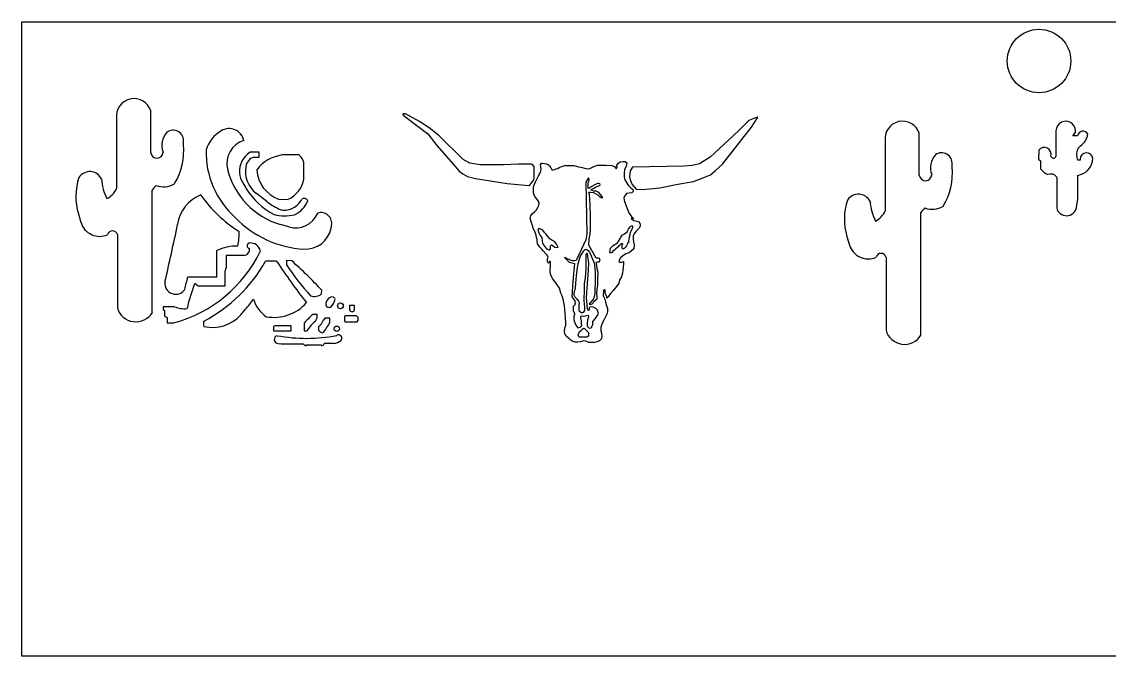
# Model space of a CAD drawing. Header units: metres. Extents: x 19 to 127, y -3 to 12.
# Drawn here: x 19.45 to 46.01, y -3.36 to 12.14 of the extents above; entities that cross this region are included whole.
import ezdxf

# ---------------------------------------------------------------- set-up
doc = ezdxf.new("R2010")
doc.units = ezdxf.units.M

msp = doc.modelspace()

# ---------------------------------------------------------------- linework, layer by layer
at = {"layer": '1', "color": 15, "linetype": 'CONTINUOUS'}
for p, q in [((28.765, 9.879), (28.769, 9.885)), ((28.769, 9.854), (28.765, 9.86)), ((28.769, 9.885), (28.774, 9.887)), ((28.808, 9.887), (28.82, 9.884)), ((37.418, 9.809), (37.415, 9.809)), ((37.422, 9.806), (37.418, 9.809)), ((37.423, 9.804), (37.422, 9.806)), ((37.422, 9.786), (37.424, 9.792)), ((37.424, 9.792), (37.423, 9.804)), ((31.937, 8.641), (31.904, 8.661)), ((31.955, 8.275), (31.967, 8.319)), ((31.838, 8.138), (31.863, 8.148)), ((33.266, 6.465), (33.257, 6.472)), ((33.663, 5.575), (33.67, 5.586)), ((33.7, 5.579), (33.691, 5.586)), ((32.917, 5.17), (32.928, 5.193)), ((32.955, 5.214), (32.964, 5.228)), ((32.964, 5.228), (32.968, 5.264))]:
    msp.add_line(p, q, dxfattribs=at)
at = {"layer": '1', "color": 7, "linetype": 'CONTINUOUS'}
for p, q in [((28.765, 9.879), (28.765, 9.86)), ((28.769, 9.854), (29.165, 9.552)), ((28.808, 9.887), (28.774, 9.887)), ((29.162, 9.704), (28.82, 9.884)), ((29.398, 9.545), (29.162, 9.704)), ((36.562, 8.66), (37.275, 9.561)), ((37.208, 9.722), (36.953, 9.474)), ((37.415, 9.809), (37.208, 9.722)), ((37.275, 9.561), (37.422, 9.786)), ((29.165, 9.552), (29.369, 9.396)), ((29.369, 9.396), (29.591, 9.11)), ((29.641, 9.362), (29.398, 9.545)), ((30.234, 8.775), (29.641, 9.362)), ((36.953, 9.474), (36.268, 8.826)), ((29.591, 9.11), (29.942, 8.711)), ((30.398, 8.686), (30.234, 8.775)), ((36.202, 8.788), (36.093, 8.724)), ((36.268, 8.826), (36.202, 8.788)), ((29.942, 8.711), (30.138, 8.483)), ((30.646, 8.64), (30.398, 8.686)), ((31.215, 8.64), (30.646, 8.64)), ((31.58, 8.661), (31.215, 8.64)), ((31.904, 8.661), (31.58, 8.661)), ((31.967, 8.59), (31.937, 8.641)), ((31.967, 8.459), (31.967, 8.59)), ((32.124, 8.639), (32.145, 8.679)), ((32.128, 8.59), (32.124, 8.639)), ((32.133, 8.537), (32.128, 8.59)), ((32.131, 8.49), (32.133, 8.537)), ((32.145, 8.679), (32.169, 8.68)), ((32.169, 8.68), (32.219, 8.677)), ((32.219, 8.677), (32.266, 8.667)), ((32.266, 8.667), (32.301, 8.653)), ((32.301, 8.653), (32.342, 8.623)), ((32.342, 8.623), (32.375, 8.57)), ((32.375, 8.57), (32.396, 8.516)), ((32.396, 8.516), (32.422, 8.516)), ((32.422, 8.516), (32.47, 8.526)), ((32.47, 8.526), (32.5, 8.544)), ((32.5, 8.544), (32.545, 8.556)), ((32.545, 8.556), (32.58, 8.573)), ((32.58, 8.573), (32.621, 8.594)), ((32.621, 8.594), (32.666, 8.611)), ((32.666, 8.611), (32.712, 8.622)), ((32.712, 8.622), (32.761, 8.622)), ((32.761, 8.622), (32.812, 8.625)), ((32.812, 8.625), (32.885, 8.624)), ((32.885, 8.624), (32.933, 8.623)), ((32.933, 8.623), (32.995, 8.613)), ((32.995, 8.613), (33.057, 8.595)), ((33.057, 8.595), (33.104, 8.588)), ((33.104, 8.588), (33.226, 8.556)), ((33.226, 8.556), (33.29, 8.547)), ((33.29, 8.547), (33.323, 8.556)), ((33.323, 8.556), (33.371, 8.574)), ((33.371, 8.574), (33.422, 8.597)), ((33.422, 8.597), (33.512, 8.632)), ((33.512, 8.632), (33.563, 8.635)), ((33.563, 8.635), (33.724, 8.631)), ((33.724, 8.631), (33.864, 8.624)), ((33.864, 8.624), (33.928, 8.597)), ((33.928, 8.597), (33.968, 8.543)), ((33.968, 8.543), (33.993, 8.577)), ((33.987, 8.636), (34.024, 8.68)), ((33.993, 8.577), (33.987, 8.636)), ((34.024, 8.68), (34.068, 8.714)), ((34.068, 8.714), (34.13, 8.724)), ((34.13, 8.724), (34.186, 8.724)), ((34.174, 8.518), (34.164, 8.434)), ((34.211, 8.605), (34.174, 8.518)), ((34.186, 8.724), (34.233, 8.692)), ((34.233, 8.692), (34.211, 8.605)), ((34.364, 8.581), (34.314, 8.492)), ((35.621, 8.61), (34.364, 8.581)), ((35.822, 8.627), (35.621, 8.61)), ((36, 8.67), (35.822, 8.627)), ((36.093, 8.724), (36, 8.67)), ((36.271, 8.397), (36.391, 8.505)), ((36.391, 8.505), (36.562, 8.66)), ((30.138, 8.483), (30.22, 8.42)), ((30.22, 8.42), (30.341, 8.353)), ((30.341, 8.353), (30.533, 8.304)), ((30.533, 8.304), (30.797, 8.264)), ((30.797, 8.264), (31.31, 8.187)), ((31.863, 8.148), (31.955, 8.275)), ((31.967, 8.319), (31.967, 8.459)), ((31.999, 8.225), (32.027, 8.278)), ((32.027, 8.278), (32.046, 8.322)), ((32.046, 8.322), (32.068, 8.369)), ((32.068, 8.369), (32.097, 8.417)), ((32.097, 8.417), (32.131, 8.49)), ((33.287, 8.317), (33.231, 8.222)), ((33.299, 8.304), (33.287, 8.317)), ((33.292, 8.218), (33.299, 8.238)), ((33.309, 8.281), (33.299, 8.304)), ((33.299, 8.238), (33.309, 8.281)), ((34.164, 8.434), (34.161, 8.347)), ((34.161, 8.347), (34.177, 8.278)), ((34.177, 8.278), (34.217, 8.206)), ((34.314, 8.492), (34.296, 8.35)), ((34.296, 8.35), (34.314, 8.272)), ((34.314, 8.272), (34.362, 8.158)), ((35.474, 8.166), (35.86, 8.238)), ((35.86, 8.238), (36.146, 8.349)), ((36.146, 8.349), (36.271, 8.397)), ((31.31, 8.187), (31.838, 8.138)), ((31.949, 8.043), (31.953, 8.086)), ((31.949, 7.992), (31.949, 8.043)), ((31.951, 7.953), (31.949, 7.992)), ((31.953, 8.086), (31.959, 8.126)), ((31.959, 8.126), (31.976, 8.171)), ((31.976, 8.171), (31.999, 8.225)), ((33.231, 8.222), (33.249, 6.958)), ((33.285, 8.136), (33.286, 8.205)), ((33.285, 8.098), (33.285, 8.136)), ((33.285, 8.072), (33.285, 8.098)), ((33.297, 8.06), (33.285, 8.072)), ((33.286, 8.205), (33.292, 8.218)), ((33.324, 8.077), (33.297, 8.06)), ((33.301, 7.97), (33.339, 7.972)), ((33.315, 7.925), (33.301, 7.97)), ((33.377, 8.11), (33.324, 8.077)), ((33.339, 7.972), (33.411, 7.965)), ((33.358, 8.024), (33.36, 8.037)), ((33.382, 8.017), (33.358, 8.024)), ((33.36, 8.037), (33.394, 8.053)), ((33.435, 8.143), (33.377, 8.11)), ((33.427, 8.001), (33.382, 8.017)), ((33.394, 8.053), (33.425, 8.068)), ((33.425, 8.068), (33.461, 8.092)), ((33.48, 8.001), (33.427, 8.001)), ((33.479, 8.167), (33.435, 8.143)), ((33.461, 8.092), (33.52, 8.117)), ((33.516, 8.186), (33.479, 8.167)), ((33.542, 7.963), (33.48, 8.001)), ((33.549, 8.187), (33.516, 8.186)), ((33.52, 8.117), (33.567, 8.138)), ((33.569, 8.179), (33.549, 8.187)), ((33.567, 8.138), (33.58, 8.159)), ((33.58, 8.159), (33.569, 8.179)), ((34.217, 8.206), (34.261, 8.144)), ((34.261, 8.144), (34.317, 8.091)), ((34.317, 8.091), (34.377, 8.038)), ((34.383, 7.991), (34.352, 7.954)), ((34.362, 8.158), (34.458, 8.044)), ((34.377, 8.038), (34.383, 7.991)), ((34.458, 8.044), (34.623, 8.036)), ((34.623, 8.036), (35.031, 8.082)), ((35.031, 8.082), (35.474, 8.166)), ((31.984, 7.864), (31.951, 7.953)), ((32.034, 7.814), (31.984, 7.864)), ((32.067, 7.761), (32.034, 7.814)), ((32.085, 7.719), (32.067, 7.761)), ((32.077, 7.651), (32.085, 7.719)), ((33.325, 7.791), (33.315, 7.925)), ((33.332, 7.67), (33.325, 7.791)), ((33.411, 7.965), (33.47, 7.932)), ((33.47, 7.932), (33.52, 7.908)), ((33.52, 7.908), (33.561, 7.872)), ((33.587, 7.915), (33.542, 7.963)), ((33.561, 7.872), (33.604, 7.844)), ((33.62, 7.877), (33.587, 7.915)), ((33.604, 7.844), (33.644, 7.844)), ((33.644, 7.844), (33.62, 7.877)), ((34.171, 7.876), (34.158, 7.829)), ((34.158, 7.829), (34.171, 7.749)), ((34.221, 7.941), (34.171, 7.876)), ((34.171, 7.749), (34.21, 7.639)), ((34.28, 7.951), (34.221, 7.941)), ((34.221, 7.941), (34.221, 7.941)), ((34.352, 7.954), (34.28, 7.951)), ((31.881, 7.397), (31.924, 7.452)), ((31.924, 7.452), (31.982, 7.498)), ((31.982, 7.498), (32.027, 7.545)), ((32.027, 7.545), (32.052, 7.596)), ((32.052, 7.596), (32.077, 7.651)), ((33.342, 7.368), (33.332, 7.67)), ((34.21, 7.639), (34.257, 7.534)), ((34.257, 7.534), (34.286, 7.451)), ((34.286, 7.451), (34.34, 7.381)), ((31.869, 7.329), (31.881, 7.397)), ((31.891, 7.259), (31.869, 7.329)), ((31.952, 7.066), (31.891, 7.259)), ((33.342, 7.268), (33.342, 7.368)), ((33.345, 7.146), (33.342, 7.268)), ((34.369, 7.334), (34.337, 7.334)), ((34.337, 7.334), (34.401, 7.283)), ((34.34, 7.381), (34.403, 7.334)), ((34.403, 7.334), (34.369, 7.334)), ((34.401, 7.283), (34.477, 7.263)), ((34.477, 7.263), (34.528, 7.246)), ((34.528, 7.246), (34.555, 7.19)), ((34.555, 7.19), (34.557, 7.144)), ((31.979, 7.009), (31.952, 7.066)), ((32.018, 6.927), (31.979, 7.009)), ((32.027, 6.87), (32.018, 6.927)), ((32.116, 7.076), (32.064, 7.076)), ((32.064, 7.076), (32.064, 7.028)), ((32.064, 7.028), (32.082, 6.984)), ((32.082, 6.984), (32.116, 6.914)), ((32.174, 7.042), (32.116, 7.076)), ((32.116, 6.914), (32.154, 6.87)), ((32.218, 6.992), (32.174, 7.042)), ((32.258, 6.948), (32.218, 6.992)), ((32.3, 6.888), (32.258, 6.948)), ((33.249, 6.958), (33.23, 6.807)), ((33.313, 6.837), (33.331, 6.946)), ((33.331, 6.946), (33.34, 7.057)), ((33.34, 7.057), (33.345, 7.146)), ((34.078, 6.859), (34.116, 6.922)), ((34.116, 6.922), (34.17, 6.953)), ((34.17, 6.953), (34.234, 7.008)), ((34.234, 7.008), (34.267, 7.066)), ((34.267, 7.066), (34.303, 7.116)), ((34.3, 6.934), (34.284, 6.877)), ((34.302, 6.966), (34.3, 6.934)), ((34.319, 6.999), (34.302, 6.966)), ((34.303, 7.116), (34.319, 7.133)), ((34.319, 7.133), (34.351, 7.151)), ((34.335, 7.032), (34.319, 6.999)), ((34.351, 7.066), (34.335, 7.032)), ((34.351, 7.151), (34.369, 7.15)), ((34.367, 7.099), (34.351, 7.066)), ((34.369, 7.15), (34.367, 7.099)), ((34.406, 6.957), (34.381, 6.911)), ((34.381, 6.911), (34.381, 6.829)), ((34.445, 7.009), (34.406, 6.957)), ((34.528, 7.093), (34.445, 7.009)), ((34.557, 7.144), (34.528, 7.093)), ((32.038, 6.822), (32.027, 6.87)), ((32.041, 6.774), (32.038, 6.822)), ((32.051, 6.711), (32.041, 6.774)), ((32.078, 6.668), (32.051, 6.711)), ((32.104, 6.634), (32.078, 6.668)), ((32.154, 6.87), (32.16, 6.788)), ((32.16, 6.788), (32.172, 6.716)), ((32.172, 6.716), (32.218, 6.652)), ((32.218, 6.652), (32.266, 6.59)), ((32.349, 6.831), (32.3, 6.888)), ((32.4, 6.802), (32.349, 6.831)), ((32.362, 6.626), (32.366, 6.664)), ((32.366, 6.664), (32.392, 6.684)), ((32.392, 6.684), (32.43, 6.664)), ((32.469, 6.762), (32.4, 6.802)), ((32.43, 6.664), (32.473, 6.63)), ((32.515, 6.7), (32.469, 6.762)), ((32.549, 6.626), (32.515, 6.7)), ((33.23, 6.807), (32.993, 6.305)), ((33.297, 6.683), (33.313, 6.837)), ((33.479, 6.359), (33.297, 6.683)), ((33.834, 6.604), (33.899, 6.671)), ((33.899, 6.671), (34.002, 6.738)), ((34.002, 6.738), (34.042, 6.799)), ((34.037, 6.662), (34.017, 6.636)), ((34.061, 6.68), (34.037, 6.662)), ((34.042, 6.799), (34.078, 6.859)), ((34.084, 6.7), (34.061, 6.68)), ((34.093, 6.715), (34.084, 6.7)), ((34.133, 6.715), (34.093, 6.715)), ((34.116, 6.622), (34.118, 6.663)), ((34.118, 6.663), (34.123, 6.705)), ((34.123, 6.705), (34.133, 6.715)), ((34.221, 6.665), (34.198, 6.632)), ((34.234, 6.694), (34.221, 6.665)), ((34.247, 6.733), (34.234, 6.694)), ((34.269, 6.733), (34.247, 6.733)), ((34.271, 6.778), (34.269, 6.733)), ((34.275, 6.827), (34.271, 6.778)), ((34.284, 6.877), (34.275, 6.827)), ((34.381, 6.829), (34.39, 6.761)), ((34.39, 6.761), (34.406, 6.682)), ((34.406, 6.682), (34.396, 6.587)), ((32.145, 6.588), (32.104, 6.634)), ((32.189, 6.543), (32.145, 6.588)), ((32.254, 6.471), (32.189, 6.543)), ((32.276, 6.442), (32.254, 6.471)), ((32.266, 6.59), (32.332, 6.564)), ((32.298, 6.411), (32.276, 6.442)), ((32.304, 6.383), (32.298, 6.411)), ((32.301, 6.36), (32.304, 6.383)), ((32.332, 6.564), (32.364, 6.59)), ((32.364, 6.59), (32.362, 6.626)), ((32.473, 6.63), (32.549, 6.626)), ((32.549, 6.626), (32.549, 6.626)), ((32.894, 6.296), (32.707, 6.375)), ((32.707, 6.375), (32.82, 6.265)), ((33.041, 6.234), (33.101, 6.417)), ((33.101, 6.417), (33.141, 6.478)), ((33.141, 6.478), (33.181, 6.544)), ((33.181, 6.544), (33.22, 6.58)), ((33.22, 6.58), (33.256, 6.575)), ((33.233, 6.469), (33.23, 6.452)), ((33.23, 6.452), (33.23, 6.097)), ((33.246, 6.472), (33.233, 6.469)), ((33.257, 6.472), (33.246, 6.472)), ((33.256, 6.575), (33.283, 6.552)), ((33.269, 6.45), (33.266, 6.465)), ((33.276, 6.409), (33.269, 6.45)), ((33.303, 6.245), (33.276, 6.409)), ((33.283, 6.552), (33.319, 6.508)), ((33.319, 6.508), (33.36, 6.422)), ((33.36, 6.422), (33.391, 6.339)), ((33.812, 6.499), (33.819, 6.564)), ((33.826, 6.494), (33.812, 6.499)), ((33.819, 6.564), (33.834, 6.604)), ((33.851, 6.494), (33.826, 6.494)), ((33.889, 6.535), (33.851, 6.494)), ((33.927, 6.559), (33.889, 6.535)), ((33.951, 6.578), (33.927, 6.559)), ((34.017, 6.636), (33.951, 6.578)), ((34.121, 6.407), (34.076, 6.371)), ((34.112, 6.602), (34.116, 6.622)), ((34.126, 6.593), (34.112, 6.602)), ((34.204, 6.468), (34.121, 6.407)), ((34.156, 6.593), (34.126, 6.593)), ((34.173, 6.608), (34.156, 6.593)), ((34.198, 6.632), (34.173, 6.608)), ((34.282, 6.494), (34.204, 6.468)), ((34.347, 6.547), (34.282, 6.494)), ((34.396, 6.587), (34.347, 6.547)), ((32.294, 6.312), (32.295, 6.337)), ((32.294, 6.288), (32.294, 6.312)), ((32.295, 6.269), (32.294, 6.288)), ((32.295, 6.337), (32.301, 6.36)), ((32.3, 6.254), (32.295, 6.269)), ((32.312, 6.243), (32.3, 6.254)), ((32.327, 6.249), (32.312, 6.243)), ((32.333, 6.273), (32.327, 6.249)), ((32.344, 6.281), (32.333, 6.273)), ((32.355, 6.281), (32.344, 6.281)), ((32.368, 6.281), (32.355, 6.281)), ((32.358, 6.056), (32.368, 6.179)), ((32.368, 6.179), (32.368, 6.281)), ((32.368, 6.281), (32.368, 6.281)), ((32.82, 6.265), (32.951, 6.228)), ((32.95, 6.297), (32.894, 6.296)), ((32.951, 6.228), (32.914, 5.794)), ((32.993, 6.305), (32.95, 6.297)), ((33.016, 6.07), (33.041, 6.234)), ((33.292, 6.059), (33.303, 6.245)), ((33.391, 6.339), (33.421, 6.267)), ((33.421, 6.267), (33.436, 6.197)), ((33.436, 6.197), (33.446, 6.101)), ((33.502, 6.359), (33.479, 6.359)), ((33.484, 6.264), (33.511, 6.275)), ((33.488, 6.231), (33.484, 6.264)), ((33.499, 6.174), (33.488, 6.231)), ((33.514, 6.068), (33.499, 6.174)), ((33.536, 6.359), (33.502, 6.359)), ((33.511, 6.275), (33.552, 6.275)), ((33.562, 6.351), (33.536, 6.359)), ((33.552, 6.275), (33.574, 6.306)), ((33.572, 6.328), (33.562, 6.351)), ((33.574, 6.306), (33.572, 6.328)), ((34.076, 6.371), (34.035, 6.299)), ((34.035, 6.299), (34.042, 6.262)), ((34.042, 6.262), (34.042, 6.262)), ((34.042, 6.262), (34.097, 6.262)), ((34.097, 6.262), (34.148, 6.279)), ((34.097, 6.262), (34.097, 6.262)), ((34.141, 6.146), (34.131, 6.064)), ((34.151, 6.221), (34.141, 6.146)), ((34.148, 6.279), (34.151, 6.221)), ((32.368, 5.96), (32.358, 6.056)), ((32.422, 5.853), (32.368, 5.96)), ((32.513, 5.735), (32.422, 5.853)), ((32.977, 5.638), (32.993, 5.851)), ((32.993, 5.851), (33.016, 6.07)), ((33.21, 5.883), (33.183, 5.742)), ((33.23, 6.097), (33.21, 5.883)), ((33.265, 5.742), (33.292, 6.059)), ((33.446, 6.101), (33.454, 6.011)), ((33.454, 6.011), (33.454, 5.907)), ((33.454, 5.907), (33.455, 5.75)), ((33.528, 6.008), (33.514, 6.068)), ((33.517, 5.701), (33.519, 5.846)), ((33.519, 5.846), (33.528, 6.008)), ((34.1, 5.907), (34.052, 5.822)), ((34.12, 5.996), (34.1, 5.907)), ((34.131, 6.064), (34.12, 5.996)), ((32.583, 5.628), (32.513, 5.735)), ((32.616, 5.504), (32.583, 5.628)), ((32.914, 5.794), (32.883, 5.42)), ((32.955, 5.566), (32.974, 5.609)), ((32.974, 5.609), (32.977, 5.638)), ((33.183, 5.603), (33.182, 5.329)), ((33.183, 5.742), (33.183, 5.603)), ((33.248, 5.403), (33.265, 5.742)), ((33.447, 5.646), (33.445, 5.534)), ((33.455, 5.75), (33.447, 5.646)), ((33.494, 5.506), (33.503, 5.593)), ((33.503, 5.593), (33.512, 5.654)), ((33.512, 5.654), (33.517, 5.701)), ((33.691, 5.586), (33.67, 5.586)), ((33.7, 5.552), (33.7, 5.579)), ((33.953, 5.634), (33.892, 5.569)), ((34.032, 5.75), (33.953, 5.634)), ((34.052, 5.822), (34.032, 5.75)), ((32.652, 5.438), (32.616, 5.504)), ((32.673, 5.357), (32.652, 5.438)), ((32.688, 5.276), (32.673, 5.357)), ((32.883, 5.42), (32.962, 5.318)), ((32.946, 5.478), (32.951, 5.538)), ((32.947, 5.433), (32.946, 5.478)), ((32.963, 5.417), (32.947, 5.433)), ((32.951, 5.538), (32.955, 5.566)), ((32.962, 5.318), (32.968, 5.264)), ((33.015, 5.363), (32.963, 5.417)), ((33.052, 5.319), (33.015, 5.363)), ((33.069, 5.273), (33.052, 5.319)), ((33.182, 5.329), (33.193, 5.168)), ((33.268, 5.129), (33.248, 5.403)), ((33.386, 5.324), (33.353, 5.287)), ((33.416, 5.371), (33.386, 5.324)), ((33.437, 5.44), (33.416, 5.371)), ((33.426, 5.301), (33.477, 5.348)), ((33.445, 5.534), (33.437, 5.44)), ((33.477, 5.348), (33.502, 5.371)), ((33.506, 5.438), (33.494, 5.506)), ((33.502, 5.371), (33.506, 5.438)), ((33.663, 5.545), (33.649, 5.48)), ((33.649, 5.48), (33.649, 5.439)), ((33.649, 5.439), (33.69, 5.361)), ((33.663, 5.575), (33.663, 5.545)), ((33.69, 5.361), (33.704, 5.286)), ((33.7, 5.497), (33.7, 5.552)), ((33.741, 5.422), (33.7, 5.497)), ((33.741, 5.383), (33.741, 5.422)), ((33.771, 5.42), (33.741, 5.383)), ((33.834, 5.497), (33.771, 5.42)), ((33.892, 5.569), (33.834, 5.497)), ((32.706, 5.198), (32.688, 5.276)), ((32.718, 5.096), (32.706, 5.198)), ((32.727, 5.015), (32.718, 5.096)), ((32.917, 5.17), (32.917, 5.122)), ((32.917, 5.122), (32.917, 5.065)), ((32.917, 5.065), (32.945, 5.042)), ((32.955, 5.214), (32.928, 5.193)), ((33.061, 5.102), (33.064, 5.226)), ((33.075, 5.056), (33.061, 5.102)), ((33.064, 5.226), (33.069, 5.273)), ((33.102, 5.033), (33.075, 5.056)), ((33.197, 5.085), (33.166, 5.038)), ((33.193, 5.168), (33.197, 5.085)), ((33.295, 5.074), (33.268, 5.129)), ((33.306, 5.11), (33.295, 5.074)), ((33.295, 5.074), (33.295, 5.074)), ((33.324, 5.265), (33.306, 5.236)), ((33.306, 5.236), (33.306, 5.236)), ((33.306, 5.236), (33.361, 5.236)), ((33.336, 5.171), (33.306, 5.151)), ((33.306, 5.151), (33.306, 5.11)), ((33.353, 5.287), (33.324, 5.265)), ((33.405, 5.168), (33.336, 5.171)), ((33.361, 5.236), (33.398, 5.256)), ((33.398, 5.256), (33.426, 5.301)), ((33.468, 5.132), (33.405, 5.168)), ((33.512, 5.094), (33.468, 5.132)), ((33.538, 5.01), (33.512, 5.094)), ((33.704, 5.286), (33.724, 5.231)), ((33.724, 5.231), (33.757, 5.135)), ((33.76, 5.066), (33.751, 5.012)), ((33.757, 5.135), (33.76, 5.066)), ((32.73, 4.907), (32.727, 5.015)), ((32.739, 4.784), (32.73, 4.907)), ((32.739, 4.724), (32.739, 4.784)), ((32.934, 4.946), (32.931, 4.884)), ((32.931, 4.884), (32.945, 4.824)), ((32.951, 4.984), (32.934, 4.946)), ((32.945, 5.042), (32.951, 4.984)), ((32.945, 4.824), (32.985, 4.725)), ((33.123, 5.023), (33.102, 5.033)), ((33.105, 4.899), (33.116, 4.951)), ((33.119, 4.83), (33.105, 4.899)), ((33.116, 4.951), (33.116, 4.951)), ((33.116, 4.951), (33.177, 4.948)), ((33.125, 4.756), (33.119, 4.83)), ((33.148, 5.024), (33.123, 5.023)), ((33.166, 5.038), (33.148, 5.024)), ((33.177, 4.948), (33.243, 4.959)), ((33.243, 4.959), (33.283, 4.966)), ((33.27, 4.844), (33.257, 4.767)), ((33.295, 4.923), (33.27, 4.844)), ((33.283, 4.966), (33.295, 4.923)), ((33.397, 4.816), (33.457, 4.877)), ((33.397, 4.78), (33.397, 4.816)), ((33.397, 4.745), (33.397, 4.78)), ((33.457, 4.877), (33.504, 4.954)), ((33.504, 4.954), (33.538, 5.01)), ((33.634, 4.79), (33.607, 4.724)), ((33.667, 4.85), (33.634, 4.79)), ((33.709, 4.925), (33.667, 4.85)), ((33.751, 5.012), (33.709, 4.925)), ((32.709, 4.574), (32.718, 4.661)), ((32.715, 4.511), (32.709, 4.574)), ((32.718, 4.661), (32.739, 4.724)), ((32.985, 4.725), (33.031, 4.662)), ((33.031, 4.662), (33.067, 4.665)), ((33.045, 4.52), (33.036, 4.493)), ((33.068, 4.553), (33.045, 4.52)), ((33.067, 4.665), (33.108, 4.682)), ((33.097, 4.575), (33.068, 4.553)), ((33.133, 4.608), (33.097, 4.575)), ((33.108, 4.682), (33.127, 4.717)), ((33.127, 4.717), (33.125, 4.756)), ((33.174, 4.641), (33.133, 4.608)), ((33.204, 4.635), (33.174, 4.641)), ((33.223, 4.617), (33.204, 4.635)), ((33.253, 4.588), (33.223, 4.617)), ((33.275, 4.563), (33.253, 4.588)), ((33.257, 4.767), (33.262, 4.714)), ((33.262, 4.714), (33.287, 4.671)), ((33.297, 4.535), (33.275, 4.563)), ((33.287, 4.671), (33.328, 4.651)), ((33.305, 4.506), (33.297, 4.535)), ((33.328, 4.651), (33.378, 4.665)), ((33.378, 4.695), (33.397, 4.745)), ((33.378, 4.665), (33.378, 4.695)), ((33.607, 4.724), (33.598, 4.667)), ((33.598, 4.667), (33.598, 4.586)), ((33.598, 4.586), (33.607, 4.526)), ((33.607, 4.526), (33.622, 4.457)), ((32.745, 4.46), (32.715, 4.511)), ((32.811, 4.403), (32.745, 4.46)), ((32.892, 4.337), (32.811, 4.403)), ((32.964, 4.307), (32.892, 4.337)), ((33.022, 4.307), (32.964, 4.307)), ((33.094, 4.316), (33.022, 4.307)), ((33.036, 4.493), (33.037, 4.469)), ((33.037, 4.469), (33.05, 4.453)), ((33.05, 4.453), (33.073, 4.441)), ((33.073, 4.441), (33.12, 4.439)), ((33.169, 4.34), (33.094, 4.316)), ((33.12, 4.439), (33.19, 4.44)), ((33.226, 4.331), (33.169, 4.34)), ((33.19, 4.44), (33.256, 4.443)), ((33.298, 4.298), (33.226, 4.331)), ((33.256, 4.443), (33.285, 4.45)), ((33.285, 4.45), (33.305, 4.469)), ((33.367, 4.298), (33.298, 4.298)), ((33.305, 4.469), (33.305, 4.506)), ((33.442, 4.301), (33.367, 4.298)), ((33.505, 4.316), (33.442, 4.301)), ((33.565, 4.343), (33.505, 4.316)), ((33.613, 4.394), (33.565, 4.343)), ((33.622, 4.457), (33.613, 4.394))]:
    msp.add_line(p, q, dxfattribs=at)
at = {"layer": 'OBJECT', "color": 1, "linetype": 'CONTINUOUS'}
for p, q in [((19.452, -3.363), (19.452, 12.137)), ((19.452, 12.137), (127.452, 12.137)), ((127.452, -3.363), (19.452, -3.363))]:
    msp.add_line(p, q, dxfattribs=at)
at = {"layer": 'OBJECT', "color": 2, "linetype": 'CONTINUOUS'}
for p, q in [((22.602, 8.937), (22.602, 9.967)), ((21.768, 9.769), (21.768, 8.065)), ((41.371, 8.387), (41.371, 9.417)), ((44.709, 9.471), (44.709, 8.843)), ((45.118, 9.347), (45.185, 9.428)), ((45.237, 9.347), (45.118, 9.347)), ((23.4, 9.134), (23.4, 9.201)), ((40.538, 9.219), (40.538, 7.515)), ((25.254, 8.95), (25.031, 8.95)), ((25.122, 8.825), (25.254, 8.825)), ((25.254, 8.825), (25.254, 8.95)), ((26.23, 8.882), (25.813, 8.882)), ((44.291, 8.999), (44.281, 8.783)), ((44.281, 8.783), (44.331, 8.739)), ((45.246, 8.757), (45.22, 8.851)), ((45.302, 8.774), (45.299, 8.757)), ((26.344, 8.294), (26.344, 8.699)), ((42.17, 8.584), (42.17, 8.651)), ((44.331, 8.739), (44.331, 8.546)), ((45.299, 8.757), (45.246, 8.757)), ((44.726, 8.341), (44.726, 7.594)), ((45.245, 8.384), (45.331, 8.411)), ((45.245, 7.798), (45.245, 8.384)), ((22.641, 5.034), (22.641, 8.026)), ((24.849, 8.199), (24.925, 8.076)), ((25.437, 7.748), (25.187, 7.938)), ((25.722, 7.804), (25.956, 7.798)), ((45.211, 7.606), (45.245, 7.798)), ((20.835, 7.443), (20.899, 7.232)), ((41.411, 4.484), (41.411, 7.476)), ((25.972, 7.124), (25.771, 7.183)), ((21.788, 6.936), (21.788, 5.153)), ((27.007, 7.093), (27.019, 7.155)), ((39.605, 6.892), (39.669, 6.682)), ((24.218, 5.903), (24.218, 6.55)), ((24.878, 6.427), (24.442, 6.427)), ((24.442, 6.427), (24.442, 6.133)), ((40.558, 6.386), (40.558, 4.603)), ((24.442, 6.133), (24.412, 6.039)), ((25.676, 6.291), (25.407, 6.288)), ((26.046, 6.295), (25.914, 6.306)), ((25.914, 6.306), (25.914, 6.196)), ((23.506, 5.903), (24.218, 5.903)), ((24.412, 6.039), (24.412, 5.68)), ((23.759, 5.68), (23.677, 5.742)), ((24.412, 5.68), (23.759, 5.68)), ((26.776, 5.489), (26.781, 5.577)), ((23.184, 5.176), (22.905, 5.176)), ((22.905, 5.176), (22.905, 5.104)), ((22.905, 5.104), (22.94, 5.083)), ((22.94, 5.083), (22.94, 4.947)), ((24.799, 4.979), (24.912, 5.108)), ((27.577, 5.208), (27.458, 5.208)), ((27.458, 5.208), (27.458, 5.105)), ((27.579, 5.108), (27.577, 5.208)), ((22.94, 4.947), (23.004, 4.915)), ((23.004, 4.915), (23.004, 4.783)), ((23.004, 4.783), (23.169, 4.783)), ((26.663, 4.984), (26.559, 4.984)), ((26.626, 4.825), (26.663, 4.901)), ((26.663, 4.901), (26.663, 4.984)), ((26.854, 4.899), (26.823, 4.851)), ((26.978, 4.899), (26.854, 4.899)), ((26.978, 4.796), (26.978, 4.899)), ((27.348, 4.954), (27.331, 4.934)), ((27.331, 4.934), (27.331, 4.83)), ((27.331, 4.83), (27.347, 4.81)), ((27.347, 4.81), (27.645, 4.81)), ((27.631, 4.954), (27.348, 4.954)), ((27.664, 4.915), (27.631, 4.954)), ((27.645, 4.81), (27.664, 4.848)), ((27.664, 4.848), (27.664, 4.915)), ((25.636, 4.71), (25.598, 4.691)), ((25.598, 4.691), (25.598, 4.586)), ((25.598, 4.586), (26.029, 4.586)), ((26.029, 4.71), (25.636, 4.71)), ((26.029, 4.586), (26.029, 4.71)), ((26.348, 4.775), (26.348, 4.588)), ((26.348, 4.588), (26.417, 4.588)), ((26.696, 4.69), (26.7, 4.605)), ((26.4, 4.222), (26.4, 4.241)), ((26.4, 4.241), (26.768, 4.241)), ((26.768, 4.241), (26.768, 4.229))]:
    msp.add_line(p, q, dxfattribs=at)
for centre, radius in [((44.295, 11.178), 0.775), ((27.234, 5.198), 0.0701), ((27.145, 4.638), 0.0664)]:
    msp.add_circle(centre, radius, dxfattribs=at)
for centre, radius, start, end in [((22.194, 9.829), 0.43, 18.83, 187.9212), ((40.964, 9.278), 0.43, 18.83, 187.9212), ((44.949, 9.467), 0.24, 350.5768, 179.0147), ((23.336, 9.122), 0.463, 137.3229, 201.4057), ((23.148, 9.232), 0.255, 352.8755, 126.7757), ((24.719, 8.777), 0.798, 119.4972, 163.1126), ((24.519, 9.165), 0.362, 11.9648, 122.1648), ((45.37, 9.33), 0.135, 26.8605, 172.435), ((45.047, 9.472), 0.451, 305.46, 349.5495), ((21.916, 8.972), 1.493, 328.0319, 6.2642), ((25.061, 8.669), 0.601, 108.2024, 192.7325), ((44.426, 8.905), 0.164, 341.7954, 145.1335), ((45.444, 8.915), 0.233, 125.4599, 195.9503), ((22.753, 8.955), 0.152, 186.5917, 359.5401), ((26.083, 8.944), 2.128, 178.2654, 228.0299), ((25.325, 8.478), 0.556, 121.9626, 183.3826), ((25.183, 8.572), 0.26, 103.4083, 174.8246), ((25.935, 7.961), 0.929, 97.5423, 143.2315), ((25.872, 8.531), 0.501, 19.643, 44.4345), ((42.106, 8.572), 0.463, 137.3229, 201.4057), ((41.918, 8.682), 0.255, 352.8755, 126.7757), ((44.648, 8.877), 0.0703, 199.2602, 330.6196), ((45.455, 8.784), 0.153, 4.2142, 183.9468), ((45.193, 8.801), 0.414, 289.4267, 359.2234), ((26.307, 8.993), 1.888, 193.9778, 253.524), ((25.603, 8.486), 0.688, 170.8651, 232.7888), ((26.011, 8.574), 0.822, 183.9628, 249.407), ((40.686, 8.421), 1.493, 328.0319, 6.2642), ((44.722, 8.846), 0.493, 217.5021, 244.383), ((22.225, 7.865), 1.452, 161.268, 196.8963), ((21.115, 8.16), 0.316, 25.9575, 147.1841), ((22.783, 8.417), 1.39, 184.8978, 205.6502), ((25.298, 8.477), 0.528, 183.3826, 211.7583), ((25.672, 8.421), 0.684, 294.5507, 349.3542), ((41.522, 8.404), 0.152, 186.5917, 359.5401), ((44.582, 8.243), 0.175, 34.2273, 114.6131), ((21.284, 8.287), 0.532, 297.5443, 335.355), ((23.119, 7.722), 0.566, 132.6319, 147.57), ((22.917, 8.61), 0.505, 249.011, 301.7826), ((26.48, 9.038), 1.829, 211.7582, 241.7293), ((24.134, 7.08), 0.88, 110.3868, 173.2907), ((26.434, 9.706), 3.169, 214.641, 238.1359), ((26.48, 9.12), 1.724, 232.7888, 246.322), ((25.856, 8.024), 0.489, 297.8344, 332.7862), ((25.865, 7.973), 0.606, 294.4541, 340.3654), ((26.35, 7.722), 0.0983, 29.0701, 127.0006), ((40.994, 7.314), 1.452, 161.268, 196.8963), ((39.884, 7.61), 0.316, 25.9575, 147.1841), ((41.553, 7.867), 1.39, 184.8978, 205.6502), ((25.861, 8.012), 0.476, 261.1948, 298.0202), ((26.138, 7.685), 0.585, 253.5239, 337.8283), ((26.758, 7.209), 0.267, 348.3323, 107.1824), ((40.054, 7.737), 0.532, 297.5443, 335.355), ((41.888, 7.172), 0.566, 132.6319, 147.57), ((41.686, 8.06), 0.505, 249.011, 301.7826), ((44.967, 7.644), 0.246, 191.7584, 351.1567), ((21.356, 7.371), 0.477, 196.8963, 293.8148), ((-63.831, 25.697), 89.037, 347.07035, 347.99838), ((26.482, 9.092), 2.513, 223.518, 266.8745), ((25.876, 8.413), 1.019, 255.0844, 283.6148), ((21.669, 6.906), 0.123, 14.005, 167.0678), ((23.313, 6.958), 1.449, 347.9605, 2.2287), ((26.38, 7.222), 0.64, 266.8745, 348.3324), ((24.697, 5.529), 1.127, 88.2741, 115.1126), ((25.021, 6.666), 0.0656, 96.1719, 263.7947), ((25.035, 6.481), 0.252, 13.9419, 94.612), ((40.126, 6.82), 0.477, 196.8963, 293.8148), ((22.321, 7.945), 3.274, 285.0079, 334.6163), ((24.861, 6.58), 0.155, 276.1974, 7.704), ((40.438, 6.356), 0.123, 14.005, 167.0678), ((22.17, 8.114), 3.717, 297.7847, 330.5628), ((36.424, 13.245), 12.801, 212.9053, 218.506), ((31.459, 9.931), 6.685, 213.9606, 222.2056), ((17.49, -3.204), 12.785, 43.3815, 47.9899), ((15.898, 7.565), 7.787, 345.3914, 347.6815), ((23.211, 5.744), 0.265, 173.4596, 327.1428), ((27.28, 4.321), 3.874, 158.4737, 167.9601), ((21.917, 7.727), 3.978, 318.8341, 323.4306), ((25.904, 5.61), 0.832, 197.7513, 234.6362), ((26.593, 5.728), 0.301, 253.3629, 307.4263), ((27.054, 5.241), 0.174, 93.4955, 200.3898), ((26.528, 5.545), 0.607, 320.9261, 342.6561), ((26.99, 5.283), 0.143, 34.594, 67.8778), ((22.24, 5.274), 0.468, 195.0182, 329.115), ((23.428, 5.744), 0.618, 246.7365, 275.8857), ((25.614, 5.965), 1.05, 259.5143, 318.9472), ((26.969, 5.317), 0.158, 240.1929, 280.9751), ((27.518, 5.116), 0.0616, 189.7813, 352.7003), ((24.044, 4.761), 0.156, 155.2059, 204.7941), ((24.117, 5.576), 0.906, 256.2809, 318.8345), ((28.143, 3.174), 2.405, 131.166, 138.2549), ((27.223, 4.087), 0.949, 128.9345, 148.1152), ((26.521, 4.957), 0.319, 303.2684, 340.6366), ((25.755, 5.431), 1.378, 319.4332, 332.5571), ((26.861, 4.729), 0.203, 217.6168, 253.1707), ((41.01, 4.724), 0.468, 195.0182, 329.115), ((25.717, 4.373), 0.0979, 104.6854, 266.9553), ((26.402, 8.315), 3.912, 259.5435, 280.9198), ((26.064, 13.802), 9.534, 267.8788, 271.5688), ((26.408, 4.315), 0.0925, 207.242, 265.3391), ((26.787, 4.276), 0.051, 247.5648, 2.6337), ((26.876, -3.705), 7.984, 88.511, 90.2715), ((26.992, 4.708), 0.441, 281.9705, 304.6473), ((27.187, 4.405), 0.0819, 312.5947, 122.8658)]:
    msp.add_arc(centre, radius, start, end, dxfattribs=at)

doc.saveas('drawing.dxf')
